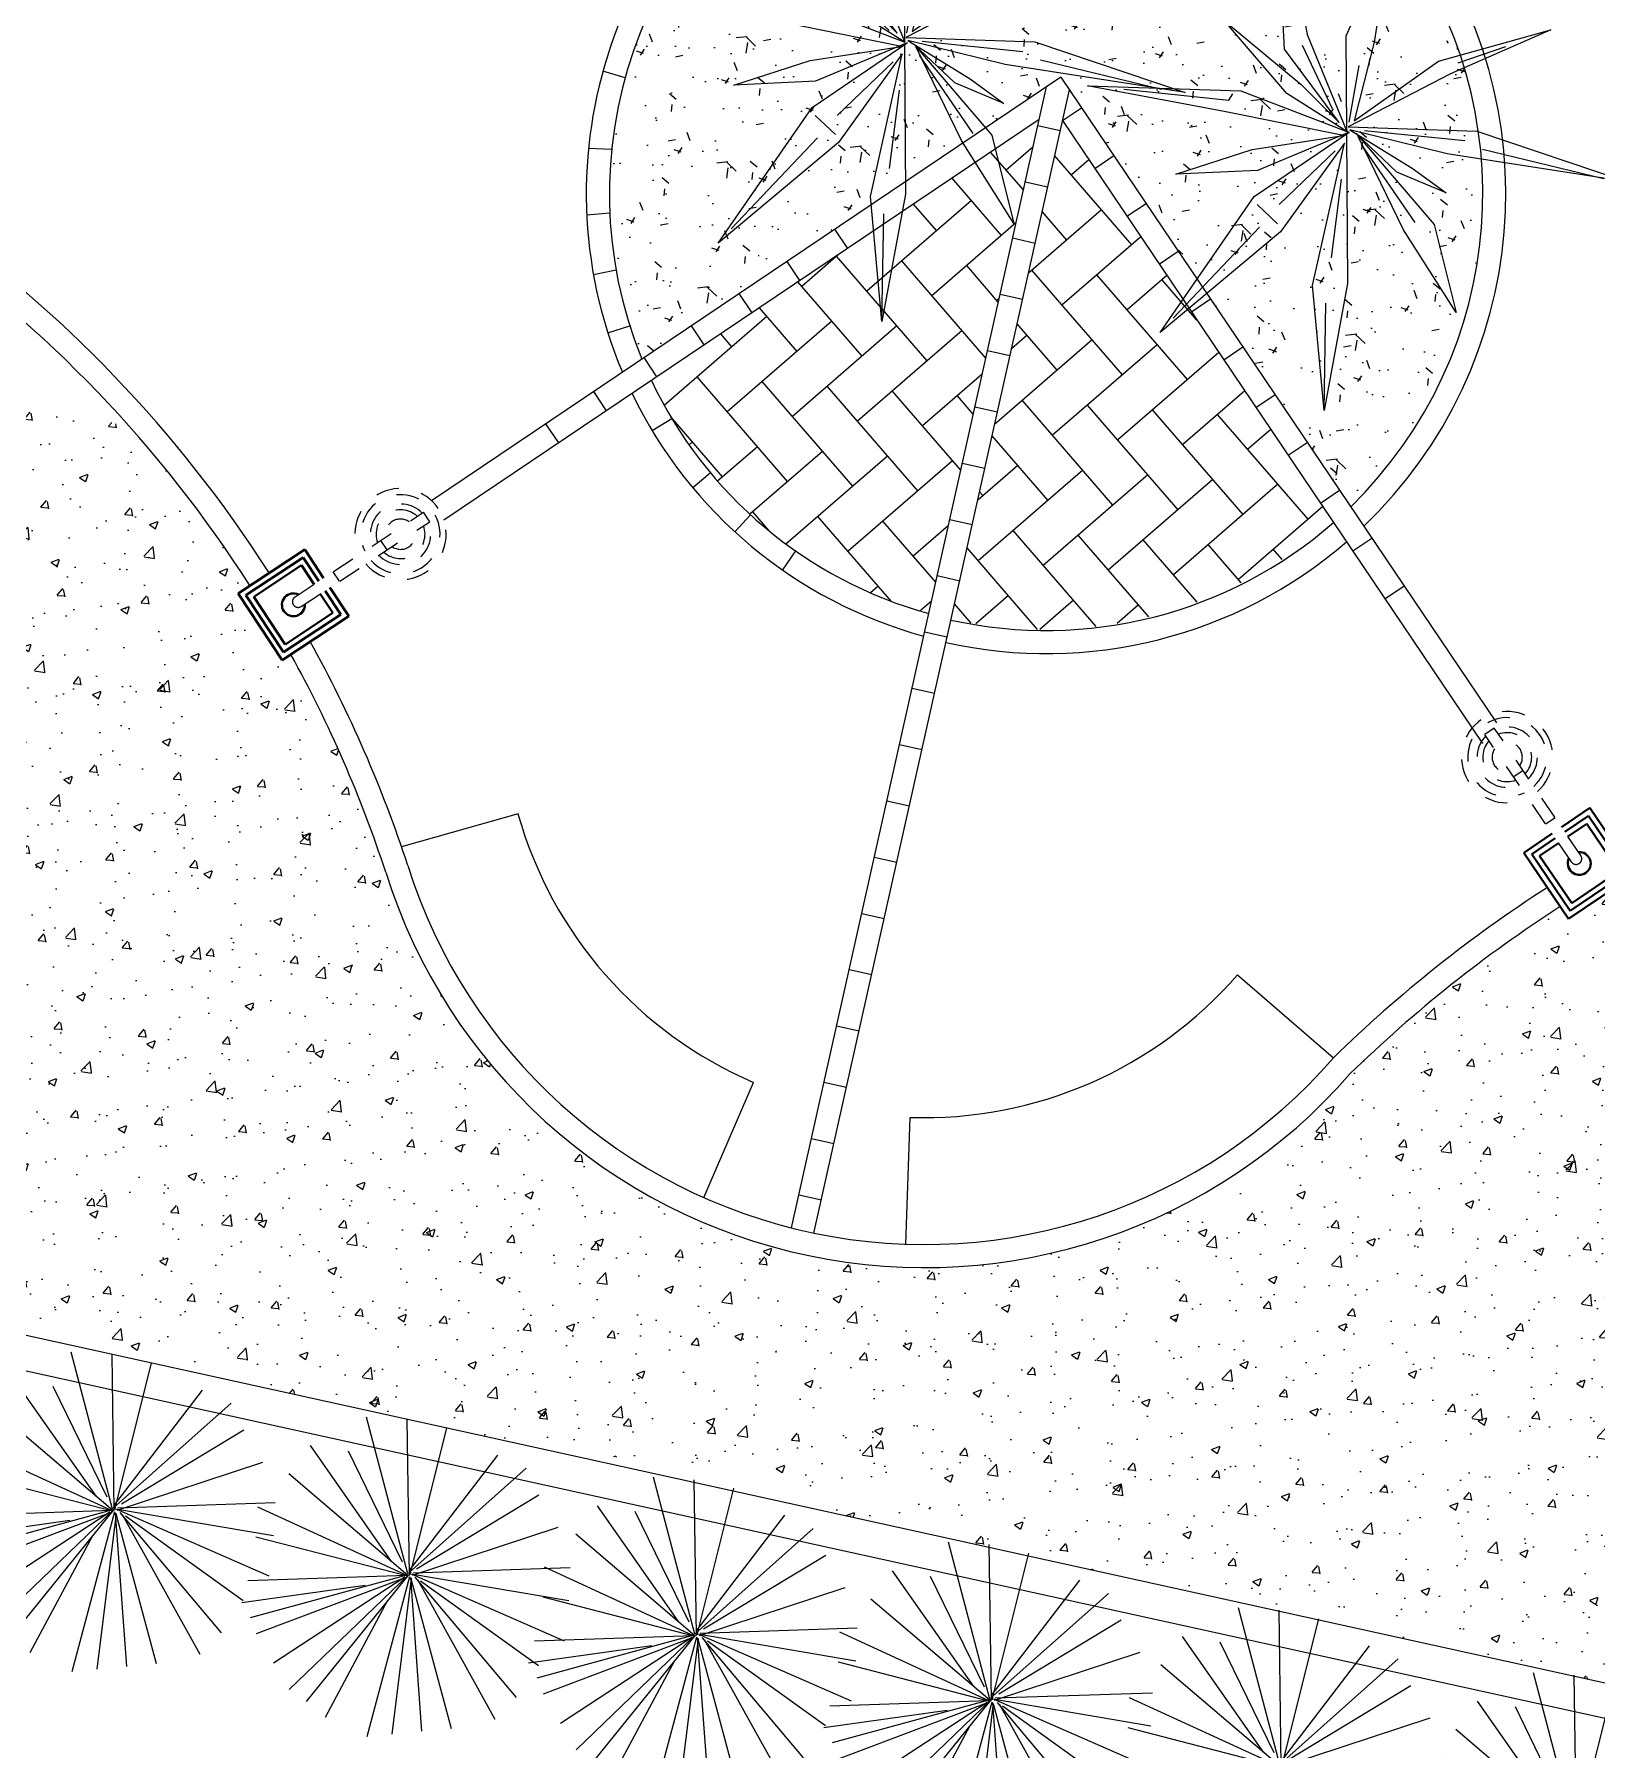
# Model space of a CAD drawing. Header units: metres. Extents: x 12093 to 20303, y 514 to 1412.
# Drawn here: x 19768.19 to 19774.96, y 688.11 to 695.55 of the extents above; entities that cross this region are included whole.
import ezdxf

# ---------------------------------------------------------------- set-up
doc = ezdxf.new("R2010")
doc.units = ezdxf.units.M
doc.linetypes.add('DASHED2', pattern=[9.525, 6.35, -3.175])
doc.layers.get('0').update_dxf_attribs({"lineweight": 13})
for name, color, linetype, lineweight in [('0-JARDI', 72, 'Continuous', 13), ('AMBI-GRASS', 104, 'Continuous', 20), ('grass', 64, 'Continuous', 13), ('JARDINERA', 132, 'Continuous', 40), ('Layer2', 43, 'Continuous', 20), ('MANZANAS-ORIGINALES', 147, 'Continuous', 9), ('SARDINEL', 52, 'Continuous', 20), ('TEX', 81, 'Continuous', 13), ('text.-piso', 35, 'Continuous', 5)]:
    doc.layers.add(name, color=color, linetype=linetype, lineweight=lineweight)
for name, color, linetype in [('LINEA1', 1, 'Continuous'), ('Proyecciones', 52, 'DASHED2'), ('textura', 61, 'Continuous')]:
    doc.layers.add(name, color=color, linetype=linetype)
pattern_1 = [(50, (19136.99335, 73.14804), (0.36436934, -0.03187817), [0.0381, -0.4191]), (355, (19136.99335, 73.14804), (-0.07048565, 0.38211329), [0.03048, -0.33528]), (100.451, (19137.0237, 73.1454), (0.293885, 0.35023338), [0.03238, -0.35618]), (46.1842, (19136.99335, 73.24964), (0.54215808, -0.08408466), [0.05715, -0.62865]), (96.6356, (19137.03853, 73.24264), (0.47480847, 0.4948511), [0.04857, -0.53427]), (351.184, (19136.99335, 73.24964), (0.4748092, 0.49485024), [0.04572, -0.50292]), (21, (19137.04415, 73.22424), (0.30322976, -0.20453104), [0.0381, -0.4191]), (326, (19137.04415, 73.22424), (0.12360406, 0.36837593), [0.03048, -0.33528]), (71.4514, (19137.06942, 73.2072), (0.42683298, 0.16384572), [0.03238, -0.35618]), (37.5, (19136.99335, 73.14804), (0.006177207, 0.169110078), [0, -0.331216, 0, -0.34036, 0, -0.33655]), (7.5, (19136.99335, 73.14804), (0.133639325, 0.20036115), [0, -0.194056, 0, -0.323596, 0, -0.12827]), (327.5, (19136.88007, 73.14804), (0.27118119, -0.011457488), [0, -0.127, 0, -0.39624, 0, -0.52578]), (317.5, (19136.82927, 73.14804), (0.29625836, 0.05085298), [0, -0.1651, 0, -0.263144, 0, -0.37338])]

# ---------------------------------------------------------------- blocks, each defined once
blk = doc.blocks.new('0Q62D')
at = {"color": 0, "linetype": 'ByBlock'}
for p, q in [((-0.05, 1.11), (0.07, 0.48)), ((-0.03, 0.53), (-0.05, 1.11)), ((-0.03, 0.96), (0.02, 0.52)), ((-0.33, 0.67), (-0.16, 0.38)), ((-0.24, 0.34), (-0.33, 0.67)), ((-0.99, 0.59), (-0.35, 0.33)), ((-0.47, 0.19), (-0.99, 0.59)), ((0.1, 0.29), (0.34, 0.61)), ((0.34, 0.61), (0.15, 0.24)), ((-0.47, 0.28), (-0.92, 0.55)), ((-0.02, 0.02), (-0.03, 0.53)), ((0.02, 0.52), (0.05, 0.51)), ((0.28, 0.34), (1, 0.54)), ((1, 0.54), (0.36, 0.26)), ((1, 0.54), (0.41, 0.33)), ((0.07, 0.48), (0, 0.01)), ((-0.16, 0.38), (-0.02, 0.02)), ((-0.44, 0.21), (-0.38, 0.31)), ((-0.35, 0.33), (0, 0)), ((0, 0), (-0.24, 0.34)), ((0, 0.01), (0.1, 0.29)), ((0.03, 0.05), (0.28, 0.34)), ((-0.09, 0.04), (-0.36, 0.22)), ((0.36, 0.26), (0, 0.01)), ((0.15, 0.24), (0.03, 0.05)), ((0.08, 0.09), (0.31, 0.27)), ((-0.05, 0.01), (-0.47, 0.19)), ((0, 0.01), (0.39, 0.1)), ((0.39, 0.1), (0.83, 0.01)), ((-1.16, -0.15), (-0.66, 0.01)), ((-0.66, 0.01), (-0.05, 0.01)), ((-0.01, 0.01), (-0.62, -0.13)), ((0.01, 0), (-0.09, -0.29)), ((0, -0.42), (0.01, 0)), ((0.02, 0.01), (0.12, -0.52)), ((0.33, -0.36), (0.02, 0.01)), ((0.04, 0.01), (0.28, 0.02)), ((0.83, 0.01), (0.39, -0.02)), ((0.77, 0.01), (0.5, 0.01)), ((-1.16, -0.15), (-0.72, -0.06)), ((-0.2, -0.01), (-0.53, -0.04)), ((-0.35, -0.31), (-0.01, -0.04)), ((-0.04, -0.06), (-0.31, -0.35)), ((0, -0.03), (-0.3, -0.43)), ((-0.12, -0.23), (0, -0.03)), ((0.02, -0.06), (0.07, -0.48)), ((0.05, -0.01), (0.37, -0.3)), ((0.39, -0.02), (0.05, -0.01)), ((-0.62, -0.13), (-1.16, -0.15)), ((-0.16, -0.45), (-0.12, -0.23)), ((-0.64, -0.6), (-0.35, -0.31)), ((-0.09, -0.29), (-0.16, -0.45)), ((0.37, -0.3), (0.6, -0.73)), ((-0.3, -0.43), (-0.64, -0.6)), ((0.05, -1.18), (0, -0.42)), ((0.6, -0.73), (0.33, -0.36)), ((0.49, -0.56), (0.38, -0.38)), ((0.04, -1.08), (0.05, -0.56)), ((0.12, -0.52), (0.05, -1.18))]:
    blk.add_line(p, q, dxfattribs=at)
blk = doc.blocks.new('Arbust21')
at = {"layer": '0-JARDI'}
blk.add_blockref('0Q62D', (-0.0237, -0.008), dxfattribs=at)
blk = doc.blocks.new('fghgg')
at = {"layer": 'JARDINERA'}
for p, q in [((19983.6623, 670.5354), (19983.6623, 670.8816)), ((19983.6623, 670.8816), (19983.8107, 670.8816)), ((19983.687, 670.5601), (19983.687, 670.8569)), ((19983.687, 670.8569), (19983.8107, 670.8569)), ((19983.8601, 670.8816), (19984.0085, 670.8816)), ((19983.8601, 670.8569), (19983.9838, 670.8569)), ((19983.9838, 670.8569), (19983.9838, 670.5601)), ((19984.0085, 670.8816), (19984.0085, 670.5354)), ((19983.7117, 670.5848), (19983.7117, 670.8321)), ((19983.7117, 670.8321), (19983.8107, 670.8321)), ((19983.8601, 670.8321), (19983.9591, 670.8321)), ((19983.9591, 670.8321), (19983.9591, 670.5848)), ((19983.9838, 670.5601), (19983.687, 670.5601)), ((19983.9591, 670.5848), (19983.7117, 670.5848)), ((19984.0085, 670.5354), (19983.6623, 670.5354))]:
    blk.add_line(p, q, dxfattribs=at)
blk.add_arc((19983.8354, 670.7085), 0.0495, 120, 60, dxfattribs=at)
at = {"layer": 'Proyecciones', "ltscale": 0.005}
for p, q in [((19983.8601, 671.401), (19983.8107, 671.401)), ((19983.8107, 670.7332), (19983.8107, 671.401)), ((19983.8601, 670.7332), (19983.8601, 671.401)), ((19983.8601, 671.1784), (19983.8107, 671.1784)), ((19983.8601, 670.9311), (19983.8107, 670.9311))]:
    blk.add_line(p, q, dxfattribs=at)
for centre, radius, start, end in [((19983.8354, 671.265), 0.1979, 277.18076, 262.81924), ((19983.8354, 671.265), 0.1714, 278.29892, 261.70108), ((19983.8354, 671.265), 0.1309, 100.89339, 259.10661), ((19983.8354, 671.265), 0.1309, 280.89339, 79.10661), ((19983.8354, 671.265), 0.1061, 103.47486, 256.52514), ((19983.8354, 671.265), 0.0657, 112.12793, 247.87207), ((19983.8354, 671.265), 0.1061, 283.47486, 76.52514), ((19983.8354, 671.265), 0.0657, 292.12793, 67.87207), ((19983.8354, 670.7332), 0.0247, 180, 0)]:
    blk.add_arc(centre, radius, start, end, dxfattribs=at)
at = {"layer": 'SARDINEL'}
blk.add_line((19983.7117, 670.5848), (19983.7117, 670.5848), dxfattribs=at)
blk = doc.blocks.new('Arbust11')
for p, q in [((0.0378, 0.4871), (-0.0937, 0.9403)), ((0.0408, 0.4825), (0.0377, 0.9348)), ((0.0408, 0.5449), (0.1405, 0.941)), ((-0.1618, 0.888), (0.0377, 0.4856)), ((0.0439, 0.4856), (0.3088, 0.8724)), ((0.0595, 0.5199), (0.1997, 0.8474)), ((-0.0621, 0.5573), (-0.3332, 0.7944)), ((0.0377, 0.4856), (-0.274, 0.8225)), ((-0.3488, 0.7476), (0.0408, 0.4856)), ((0.0439, 0.4794), (0.3805, 0.7788)), ((0.0283, 0.4856), (-0.3738, 0.7039)), ((0.047, 0.4794), (0.4366, 0.6759)), ((0.0314, 0.4856), (-0.4049, 0.6104)), ((-0.433, 0.5262), (0.0439, 0.4825)), ((0.0533, 0.4887), (0.474, 0.5137)), ((0.0439, 0.4825), (-0.4267, 0.4669)), ((-0.0527, 0.4794), (-0.4267, 0.3952)), ((0.0408, 0.4762), (-0.3893, 0.2673)), ((0.0408, 0.47), (-0.3364, 0.2174)), ((0.0408, 0.4731), (-0.274, 0.1581)), ((0.0377, 0.4669), (-0.2117, 0.0988)), ((0.0501, 0.4544), (-0.1088, 0.0209)), ((0.0501, 0.4638), (-0.0215, 0.0146)), ((0.047, 0.4856), (0.499, 0.4263)), ((0.0501, 0.4794), (0.2901, 0.0832)), ((0.0501, 0.4731), (0.4304, 0.2454)), ((0.0533, 0.47), (0.1935, 0.0177)), ((0.0564, 0.4762), (0.3649, 0.1425)), ((0.072, 0.4762), (0.4647, 0.3484)), ((0.0533, 0.4451), (0.0907, 0.0271))]:
    blk.add_line(p, q)

msp = doc.modelspace()

# ---------------------------------------------------------------- hatches: boundary and pattern name
at = {"layer": 'grass'}
h = msp.add_hatch(dxfattribs=at)
h.set_pattern_fill('AR-CONC', color=256, scale=0.002, style=0)
h.set_pattern_definition(pattern_1)
h.paths.add_polyline_path([(19768.7795, 693.6388, 0.01201), (19768.6103, 693.8394), (19768.0951, 694.0034), (19767.8591, 693.143), (19768.6672, 692.9126)])
h = msp.add_hatch(dxfattribs=at)
h.set_pattern_fill('AR-CONC', color=256, scale=0.002, style=0)
h.set_pattern_definition(pattern_1)
h.paths.add_polyline_path([(19769.0722, 693.1255), (19769.1237, 693.1595, 0.02702), (19768.7795, 693.6388), (19768.6672, 692.9126), (19769.3825, 692.7087, 0.007937), (19769.301, 692.8617), (19769.2627, 692.8364)])
h = msp.add_hatch(dxfattribs=at)
h.set_pattern_fill('AR-CONC', color=256, scale=0.002, style=0)
h.set_pattern_definition(pattern_1)
h.paths.add_polyline_path([(19768.6672, 692.9126), (19767.8591, 693.143), (19767.646, 692.3657), (19768.5517, 692.1664)])
h = msp.add_hatch(dxfattribs=at)
h.set_pattern_fill('AR-CONC', color=256, scale=0.002, style=0)
h.set_pattern_definition(pattern_1)
h.paths.add_polyline_path([(19769.3825, 692.7087), (19768.6672, 692.9126), (19768.5517, 692.1664), (19769.7146, 691.9105, -0.000686), (19769.7125, 691.917, 0.039325)])
h = msp.add_hatch(dxfattribs=at)
h.set_pattern_fill('AR-CONC', color=256, scale=0.002, style=0)
h.set_pattern_definition(pattern_1)
h.paths.add_polyline_path([(19768.5517, 692.1664), (19767.646, 692.3657), (19767.4169, 691.5301), (19768.4134, 691.2723)])
h = msp.add_hatch(dxfattribs=at)
h.set_pattern_fill('AR-CONC', color=256, scale=0.002, style=0)
h.set_pattern_definition(pattern_1)
h.paths.add_polyline_path([(19769.7173, 691.902, -0.000916), (19769.7146, 691.9105), (19768.5517, 692.1664), (19768.4134, 691.2723), (19769.4544, 691.003)])
h = msp.add_hatch(dxfattribs=at)
h.set_pattern_fill('AR-CONC', color=256, scale=0.002, style=0)
h.set_pattern_definition(pattern_1)
h.paths.add_polyline_path([(19769.7173, 691.902), (19769.4544, 691.003), (19770.5411, 690.7219, -0.150302)])
h = msp.add_hatch(dxfattribs=at)
h.set_pattern_fill('AR-CONC', color=256, scale=0.002, style=0)
h.set_pattern_definition(pattern_1)
h.paths.add_polyline_path([(19776.3095, 691.5704), (19775.1256, 691.9079), (19774.9598, 691.7954), (19774.9274, 690.7274), (19776.2879, 690.4281), (19776.2932, 690.4584), (19776.2807, 690.5632), (19776.289, 690.6319), (19776.2986, 690.7815), (19776.301, 690.8016)])
h = msp.add_hatch(dxfattribs=at)
h.set_pattern_fill('AR-CONC', color=256, scale=0.002, style=0)
h.set_pattern_definition(pattern_1)
h.paths.add_polyline_path([(19774.9598, 691.7954), (19774.8412, 691.7149), (19774.805, 691.7682, 0.050417), (19773.893, 691.0425, -0.010063), (19773.8267, 690.9696), (19774.9274, 690.7274)])
h = msp.add_hatch(dxfattribs=at)
h.set_pattern_fill('AR-CONC', color=256, scale=0.002, style=0)
h.set_pattern_definition(pattern_1)
h.paths.add_polyline_path([(19768.4134, 691.2723), (19767.4169, 691.5301), (19767.2185, 690.8065), (19768.3038, 690.564)])
h = msp.add_hatch(dxfattribs=at)
h.set_pattern_fill('AR-CONC', color=256, scale=0.002, style=0)
h.set_pattern_definition(pattern_1)
h.paths.add_polyline_path([(19768.4134, 691.2723), (19768.3038, 690.564), (19769.2633, 690.3495), (19769.4544, 691.003)])
h = msp.add_hatch(dxfattribs=at)
h.set_pattern_fill('AR-CONC', color=256, scale=0.002, style=0)
h.set_pattern_definition(pattern_1)
h.paths.add_polyline_path([(19770.5411, 690.7219), (19769.4544, 691.003), (19769.2633, 690.3495), (19770.3934, 690.097)])
h = msp.add_hatch(dxfattribs=at)
h.set_pattern_fill('AR-CONC', color=256, scale=0.002, style=0)
h.set_pattern_definition(pattern_1)
h.paths.add_polyline_path([(19774.9274, 690.7274), (19773.8267, 690.9696, -0.077377), (19773.2313, 690.5084), (19774.9076, 690.0747)])
h = msp.add_hatch(dxfattribs=at)
h.set_pattern_fill('AR-CONC', color=256, scale=0.002, style=0)
h.set_pattern_definition(pattern_1)
h.paths.add_polyline_path([(19768.3038, 690.564), (19767.2185, 690.8065), (19767.0487, 690.1874), (19768.2061, 689.9327)])
h = msp.add_hatch(dxfattribs=at)
h.set_pattern_fill('AR-CONC', color=256, scale=0.002, style=0)
h.set_pattern_definition(pattern_1)
h.paths.add_polyline_path([(19771.4991, 690.2656, -0.109664), (19770.5411, 690.7219), (19770.3934, 690.097), (19771.1176, 689.9352), (19771.4137, 689.8775)])
h = msp.add_hatch(dxfattribs=at)
h.set_pattern_fill('AR-CONC', color=256, scale=0.002, style=0)
h.set_pattern_definition(pattern_1)
h.paths.add_polyline_path([(19776.2958, 690.3262), (19776.2747, 690.3518), (19776.2879, 690.4281), (19774.9274, 690.7274), (19774.9076, 690.0747), (19776.289, 689.7174), (19776.2901, 689.8146), (19776.2578, 689.9101), (19776.2661, 689.9788), (19776.2832, 690.0047), (19776.2924, 690.0186)])
h = msp.add_hatch(dxfattribs=at)
h.set_pattern_fill('AR-CONC', color=256, scale=0.002, style=0)
h.set_pattern_definition(pattern_1)
h.paths.add_polyline_path([(19769.2633, 690.3495), (19768.3038, 690.564), (19768.2061, 689.9327), (19769.0849, 689.7394)])
h = msp.add_hatch(dxfattribs=at)
h.set_pattern_fill('AR-CONC', color=256, scale=0.002, style=0)
h.set_pattern_definition(pattern_1)
h.paths.add_polyline_path([(19770.3465, 689.4256), (19770.5311, 690.1169), (19768.9944, 690.4979), (19769.1254, 689.6943)])
h = msp.add_hatch(dxfattribs=at)
h.set_pattern_fill('AR-CONC', color=256, scale=0.002, style=0)
h.set_pattern_definition(pattern_1)
h.paths.add_polyline_path([(19774.9076, 690.0747), (19773.2313, 690.5084, -0.023064), (19773.0289, 690.4085), (19772.9899, 689.5266), (19774.8782, 689.1047)])
h = msp.add_hatch(dxfattribs=at)
h.set_pattern_fill('AR-CONC', color=256, scale=0.002, style=0)
h.set_pattern_definition(pattern_1)
h.paths.add_polyline_path([(19772.9899, 689.5266), (19773.0289, 690.4085, -0.156085), (19771.5447, 690.2555), (19771.4797, 689.8641)])
h = msp.add_hatch(dxfattribs=at)
h.set_pattern_fill('AR-CONC', color=256, scale=0.002, style=0)
h.set_pattern_definition(pattern_1)
h.paths.add_polyline_path([(19771.4137, 689.8775), (19771.1176, 689.9352), (19770.3934, 690.097), (19770.2484, 689.4834), (19771.2771, 689.257)])
h = msp.add_hatch(dxfattribs=at)
h.set_pattern_fill('AR-CONC', color=256, scale=0.002, style=0)
h.set_pattern_definition(pattern_1)
h.paths.add_polyline_path([(19776.289, 689.7174), (19774.9076, 690.0747), (19774.8782, 689.1047), (19776.2788, 688.7917)])
h = msp.add_hatch(dxfattribs=at)
h.set_pattern_fill('AR-CONC', color=256, scale=0.002, style=0)
h.set_pattern_definition(pattern_1)
h.paths.add_polyline_path([(19771.4797, 689.8641), (19771.3695, 689.2005), (19772.9601, 688.8505), (19772.9899, 689.5266)])
h = msp.add_hatch(dxfattribs=at)
h.set_pattern_fill('AR-CONC', color=256, scale=0.002, style=0)
h.set_pattern_definition(pattern_1)
h.paths.add_polyline_path([(19774.8782, 689.1047), (19772.9899, 689.5266), (19772.9601, 688.8505), (19774.8579, 688.433)])
h = msp.add_hatch(dxfattribs=at)
h.set_pattern_fill('AR-CONC', color=256, scale=0.002, style=0)
h.set_pattern_definition(pattern_1)
h.paths.add_polyline_path([(19776.2788, 688.7917), (19774.8782, 689.1047), (19774.8579, 688.433), (19776.2714, 688.122)])
at = {"layer": 'text.-piso', "ltscale": 5}
h = msp.add_hatch(dxfattribs=at)
h.set_pattern_fill('AR-HBONE', color=256, scale=0.05, angle=445.87623, style=0)
h.set_pattern_definition([(130.8762252, (18615.53732, -5502.00948), (-0.282110441, 0.020339594), [0.6, -0.2]), (220.8762252, (18615.40643, -5501.85825), (-0.282110441, 0.020339594), [0.6, -0.2])])
h.paths.add_polyline_path([(19770.8641, 694.0487, 0.217529), (19772.0665, 693.0384), (19772.5451, 695.1801)])
h.paths.add_polyline_path([(19772.6464, 695.1753), (19772.1636, 693.0143, 0.238763), (19773.8179, 693.439)])
at = {"layer": 'textura', "ltscale": 5}
h = msp.add_hatch(dxfattribs=at)
h.set_pattern_fill('AR-CONC', color=256, scale=0.002, angle=450, style=0)
h.set_pattern_definition([(140, (0, 0), (0.031878171, 0.364369338), [0.0381, -0.4191]), (85, (0, 0), (-0.382113286, -0.070485652), [0.03048, -0.33528]), (190.451, (0.00266, 0.03036), (-0.3502333756, 0.2938850033), [0.03238, -0.35618]), (136.1842, (-0.1016, 0), (0.084084656, 0.542158082), [0.05715, -0.62865]), (186.6356, (-0.0946, 0.0452), (-0.494851112, 0.474808469), [0.04857, -0.53427]), (81.184, (-0.1016, 0), (-0.494850236, 0.474809212), [0.04572, -0.50292]), (111, (-0.0762, 0.0508), (0.204531037, 0.3032297597), [0.0381, -0.4191]), (56, (-0.0762, 0.0508), (-0.368375932, 0.123604057), [0.03048, -0.33528]), (161.4514, (-0.05916, 0.07607), (-0.1638457154, 0.4268329815), [0.03238, -0.35618]), (127.5, (0, 0), (-0.16911007775, 0.0061772065), [0, -0.331216, 0, -0.34036, 0, -0.33655]), (97.5, (0, 0), (-0.2003611496, 0.133639325), [0, -0.194056, 0, -0.323596, 0, -0.12827]), (57.5, (0, -0.11328), (0.011457488, 0.2711811903), [0, -0.127, 0, -0.39624, 0, -0.52578]), (47.5, (0, -0.16408), (-0.050852982, 0.2962583628), [0, -0.1651, 0, -0.263144, 0, -0.37338])])
h.paths.add_polyline_path([(19770.8232, 694.1417), (19772.6396, 695.3643), (19773.8963, 693.5017, 1.881097)])

# ---------------------------------------------------------------- linework, layer by layer
at = {"layer": 'grass'}
msp.add_arc((19772.0478, 692.6512), 2.448, 197.45514, 318.91618, dxfattribs=at)
at = {"layer": 'Layer2'}
for p, q in [((19770.2859, 692.17), (19769.7809, 692.0275)), ((19773.4058, 691.4729), (19773.8212, 691.1124)), ((19771.0921, 690.5065), (19771.3068, 691.0062)), ((19771.968, 690.3046), (19771.9867, 690.8543))]:
    msp.add_line(p, q, dxfattribs=at)
for centre, radius, start, end in [((19764.5201, 690.217), 5.5636, 32.60057, 77.21547), ((19764.5201, 690.217), 5.4636, 32.58604, 77.21129), ((19764.5222, 690.218), 5.4614, 18.12479, 28.9516), ((19764.5228, 690.2183), 5.5607, 18.11169, 29.03196), ((19772.0163, 692.6583), 1.798, 195.75884, 246.75702), ((19772.0478, 692.6512), 2.348, 197.45514, 319.05166), ((19777.938, 686.8943), 5.8941, 122.75763, 134.30334), ((19777.9382, 686.8944), 5.794, 122.73578, 134.28079), ((19772.0478, 692.6512), 1.798, 268.05348, 319.05166)]:
    msp.add_arc(centre, radius, start, end, dxfattribs=at)
at = {"layer": 'MANZANAS-ORIGINALES'}
for p, q in [((19803.5345, 682.1234), (19712.657, 702.1187)), ((19803.4423, 681.9901), (19712.6246, 701.9716))]:
    msp.add_line(p, q, dxfattribs=at)
at = {"layer": 'text.-piso', "ltscale": 5}
for p, q in [((19772.6396, 695.3643), (19769.9111, 693.5277)), ((19770.7503, 695.3613), (19770.6543, 695.3893)), ((19771.4715, 690.3751), (19772.5768, 695.322)), ((19772.6396, 695.3643), (19774.5283, 692.5649)), ((19771.5689, 690.3526), (19772.6764, 695.3096)), ((19772.5451, 695.1801), (19769.9649, 693.4434)), ((19772.6464, 695.1753), (19772.7293, 695.2312)), ((19772.6464, 695.1753), (19774.468, 692.4755)), ((19772.5394, 695.1547), (19772.637, 695.1329)), ((19770.6921, 695.0507), (19770.5919, 695.0543)), ((19772.7863, 694.968), (19772.8692, 695.024)), ((19772.4849, 694.9107), (19772.5825, 694.8889)), ((19772.9261, 694.7608), (19773.009, 694.8167)), ((19770.5844, 694.7671), (19770.6841, 694.7758)), ((19771.7155, 694.6217), (19771.6596, 694.7047)), ((19772.4304, 694.6667), (19772.5279, 694.6449)), ((19773.0659, 694.5536), (19773.1488, 694.6095)), ((19770.6131, 694.5091), (19770.7112, 694.5287)), ((19771.5081, 694.4821), (19771.4522, 694.5651)), ((19771.3007, 694.3425), (19771.2448, 694.4255)), ((19772.3758, 694.4228), (19772.4734, 694.401)), ((19773.2057, 694.3463), (19773.2886, 694.4022)), ((19770.6755, 694.256), (19770.7708, 694.2862)), ((19771.0933, 694.2029), (19771.0375, 694.2859)), ((19770.8883, 694.065), (19770.8325, 694.1479)), ((19772.3213, 694.1788), (19772.4189, 694.157)), ((19773.3456, 694.1391), (19773.4285, 694.195)), ((19770.6699, 693.9179), (19770.6141, 694.0009)), ((19773.4854, 693.9318), (19773.5683, 693.9878)), ((19772.2668, 693.9348), (19772.3644, 693.913)), ((19770.4625, 693.7783), (19770.4067, 693.8613)), ((19770.9534, 693.8828), (19770.8678, 693.8311)), ((19773.6252, 693.7246), (19773.7081, 693.7805)), ((19772.2123, 693.6908), (19772.3099, 693.669)), ((19771.1208, 693.6481), (19771.044, 693.584)), ((19773.765, 693.5173), (19773.8479, 693.5733)), ((19771.2938, 693.4669), (19771.2262, 693.3932)), ((19772.1578, 693.4468), (19772.2554, 693.425)), ((19771.4893, 693.3102), (19771.432, 693.2282)), ((19773.9049, 693.3101), (19773.9878, 693.366)), ((19772.1033, 693.2028), (19772.2009, 693.181)), ((19774.0447, 693.1029), (19774.1276, 693.1588)), ((19772.0488, 692.9589), (19772.1464, 692.937)), ((19771.9942, 692.7149), (19772.0918, 692.6931)), ((19771.9397, 692.4709), (19772.0373, 692.4491)), ((19771.8852, 692.2269), (19771.9828, 692.2051)), ((19771.8307, 691.9829), (19771.9283, 691.9611)), ((19771.7762, 691.7389), (19771.8738, 691.7171)), ((19771.7217, 691.4949), (19771.8193, 691.4731)), ((19771.6672, 691.251), (19771.7648, 691.2292)), ((19771.6126, 691.007), (19771.7102, 690.9852)), ((19771.5581, 690.763), (19771.6557, 690.7412)), ((19771.5036, 690.519), (19771.6012, 690.4972))]:
    msp.add_line(p, q, dxfattribs=at)
for centre, radius, start, end in [((19772.5756, 694.8584), 1.9934, 313.70859, 202.83965), ((19772.5756, 694.8584), 1.8934, 314.22634, 202.24505), ((19772.5714, 694.86), 1.9903, 205.85022, 254.65386), ((19772.5714, 694.86), 1.8903, 205.41889, 254.50818), ((19772.5756, 694.8584), 1.8934, 257.40525, 311.1647), ((19772.5756, 694.8584), 1.9934, 257.40525, 310.8039)]:
    msp.add_arc(centre, radius, start, end, dxfattribs=at)
at = {"layer": 'textura'}
msp.add_arc((19772.5756, 694.8584), 1.5153, 205.9428, 205.96258, dxfattribs=at)

# ---------------------------------------------------------------- block references
at = {"layer": 'AMBI-GRASS', "ltscale": 0.05, "xscale": 1.499999999998325, "yscale": 1.499999999998325, "zscale": 1.499999999998325, "rotation": 49.16166176348414}
for p in [(19767.7799, 688.926), (19769.0363, 688.6303), (19770.3162, 688.3488), (19771.5602, 688.0878), (19772.84, 687.8063), (19774.0964, 687.5219), (19775.3763, 687.2404)]:
    msp.add_blockref('Arbust11', p, dxfattribs=at)
at = {"layer": 'LINEA1', "xscale": 1.036682615631029, "yscale": 1.036682615631029, "zscale": 1.036682615631029, "rotation": 77.44387887381478}
for p in [(19771.9707, 695.5386), (19773.8874, 695.1518)]:
    msp.add_blockref('Arbust21', p, dxfattribs=at)
at = {"layer": 'TEX', "lineweight": 20}
for p, rotation in [((8210.3569, 17008.5317), 303.3940264516638), ((3613.9335, -11082.0458), 34.15279565776102)]:
    msp.add_blockref('fghgg', p, dxfattribs=dict(at, rotation=rotation))

doc.saveas('drawing.dxf')
